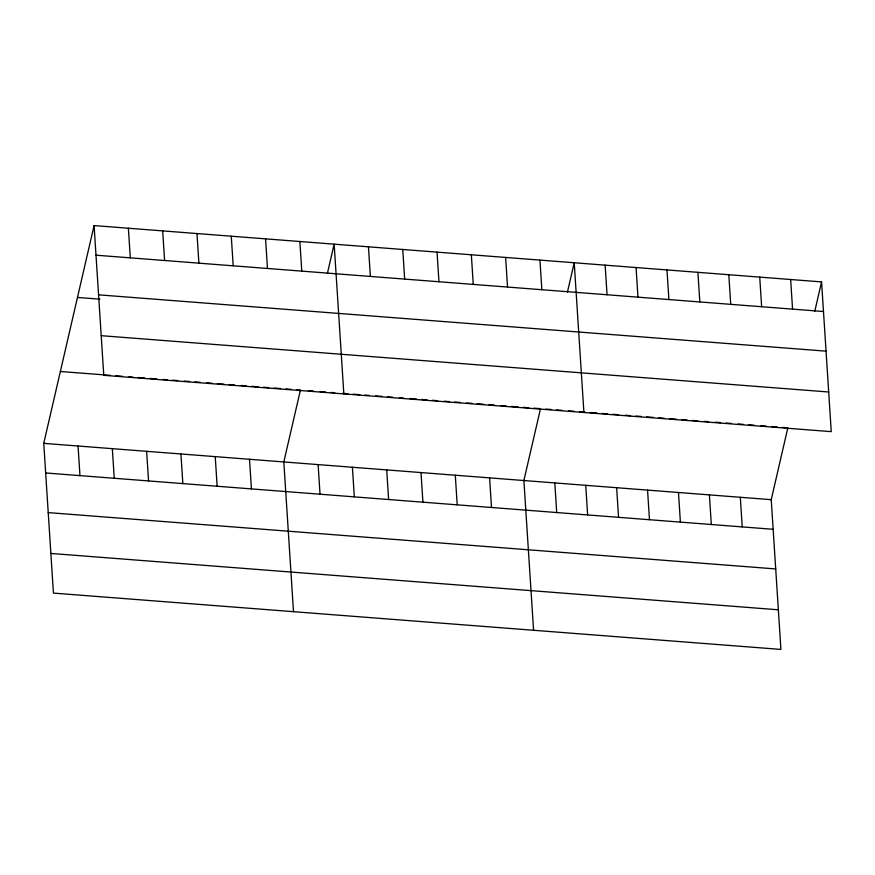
<?xml version="1.0" encoding="UTF-8"?>
<svg xmlns="http://www.w3.org/2000/svg" width="875" height="875" viewBox="0 0 875 875"><rect width="100%" height="100%" fill="white"/><g stroke="black" fill="none" stroke-linecap="round" stroke-linejoin="round"><path stroke-width="1.31" d="M782.469 427.405L787.839 427.82L771.225 499.68L780.916 649.425L53.43 593.097L43.75 443.352L94.084 225.575L821.57 281.903L831.25 431.648L103.775 375.32L94.084 225.575M327.392 273.448L334.152 244.169L343.842 393.903M567.459 292.031L574.219 262.752L583.909 412.497M814.8 311.183L821.57 281.903M95.998 255.194L823.484 311.522M98.569 294.831L826.044 351.159M77.481 297.445L99.903 299.173M101.205 335.672L828.691 392M60.364 371.492L110.491 375.364M115.763 375.78L122.358 376.283M128.953 376.797L132.912 377.103M138.184 377.508L144.78 378.022M150.062 378.438L156.658 378.941M163.253 379.455L167.202 379.761M172.484 380.166L177.756 380.581M184.352 381.084L189.623 381.5M194.906 381.905L200.178 382.309M206.773 382.823L212.056 383.228M217.328 383.644L223.923 384.147M229.195 384.562L234.478 384.967M241.073 385.481L246.345 385.886M251.628 386.302L258.223 386.805M263.495 387.22L268.767 387.625M274.05 388.03L280.645 388.544M285.917 388.948L291.2 389.364M296.472 389.769L300.431 390.075L283.817 461.945L293.497 611.68M308.339 390.688L313.622 391.092M320.217 391.606L325.489 392.011M330.772 392.427L334.72 392.733M342.639 393.345L347.911 393.75M353.194 394.166L359.789 394.669M365.061 395.084L369.02 395.391M375.616 395.894L382.211 396.408M387.483 396.812L392.766 397.228M399.361 397.731L403.32 398.038M409.916 398.552L416.511 399.066M421.783 399.47L427.055 399.886M432.337 400.291L437.609 400.695M444.205 401.209L449.487 401.614M454.759 402.03L460.031 402.434M466.627 402.948L471.909 403.353M477.181 403.758L483.777 404.272M489.059 404.677L494.331 405.092M500.927 405.595L506.198 406.011M511.481 406.416L518.077 406.93M523.348 407.334L528.631 407.75M533.903 408.155L540.498 408.669L523.884 480.528L533.575 630.273M545.88 409.084L551.25 409.5M556.631 409.916L562.002 410.331M568.728 410.845L574.109 411.272M579.48 411.688L584.861 412.103M590.231 412.519L596.958 413.033M602.328 413.448L607.709 413.864M613.091 414.28L618.461 414.706M625.188 415.22L630.558 415.636M635.939 416.052L641.32 416.467M646.691 416.883L653.417 417.408M658.788 417.823L664.169 418.239M669.55 418.655L676.266 419.18M681.647 419.595L687.017 420.011M692.398 420.427L697.78 420.842M704.495 421.367L708.531 421.673M715.247 422.198L720.628 422.614M726.009 423.03L731.38 423.445M738.106 423.97L743.477 424.386M748.858 424.802L754.239 425.217M760.955 425.731L766.336 426.147M771.706 426.562L777.087 426.989M43.75 443.352L771.225 499.68M45.664 472.97L773.15 529.298M48.223 512.608L775.709 568.936M50.87 553.448L778.345 609.788M790.65 279.508L792.564 309.127M759.73 277.113L761.644 306.731M728.809 274.728L730.723 304.336M740.316 497.284L742.23 526.903M697.9 272.333L699.814 301.941M709.395 494.9L711.309 524.508M666.98 269.938L668.894 299.556M678.475 492.505L680.389 522.113M636.059 267.542L637.973 297.161M647.555 490.109L649.469 519.728M605.139 265.147L607.053 294.766M616.645 487.714L618.559 517.333M585.725 485.319L587.639 514.938M554.805 482.923L556.719 512.542M539.93 260.094L541.844 289.712M505.63 257.447L507.544 287.055M489.595 477.87L491.509 507.489M471.341 254.789L473.255 284.408M455.295 475.223L457.209 504.842M437.041 252.131L438.955 281.75M420.995 472.566L422.92 502.184M402.752 249.473L404.666 279.092M386.706 469.908L388.62 499.527M368.452 246.816L370.366 276.434M352.406 467.25L354.32 496.869M318.117 464.603L320.031 494.211M299.863 241.511L301.777 271.13M265.562 238.853L267.477 268.472M249.528 459.288L251.442 488.906M231.273 236.195L233.188 265.814M215.228 456.63L217.142 486.248M196.973 233.538L198.888 263.156M180.928 453.972L182.842 483.591M162.673 230.891L164.598 260.498M146.639 451.325L148.553 480.933M128.384 228.233L130.298 257.852M112.339 448.667L114.253 478.286M78.05 446.009L79.964 475.628"/></g></svg>
